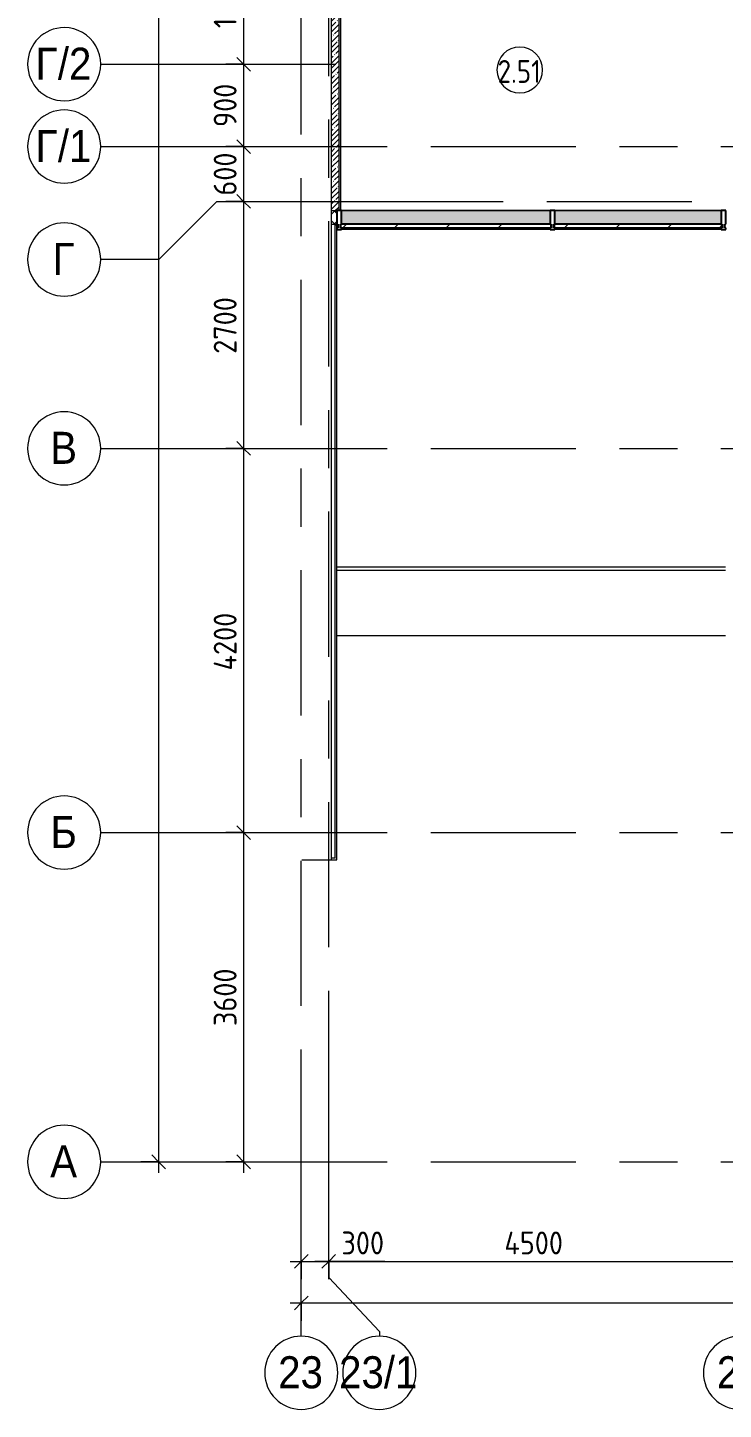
# Model space of a CAD drawing. Header units: millimetres. Extents: x 81566 to 292854, y -8553 to 29000.
# Drawn here: x 81566 to 89179, y -2706 to 12400 of the extents above; entities that cross this region are included whole.
import ezdxf

# ---------------------------------------------------------------- set-up
doc = ezdxf.new("R2010")
doc.units = ezdxf.units.MM
doc.linetypes.add('Осевая', pattern=[3175, 635, -476.25, 1587.5, -476.25])
for name, color, linetype, lineweight in [('A-ANNO-DIMS', 7, 'Continuous', 9), ('A-ANNO-DIMS-100', 7, 'Continuous', 9), ('A-AREA-IDEN', 7, 'Continuous', 9), ('A-DETL-GENF', 7, 'Continuous', 9), ('A-GENM', 7, 'Continuous', 9), ('A-GLAZ-CURT', 7, 'Continuous', 9), ('A-GLAZ-CURT-1', 7, 'Continuous', 25), ('A-GLAZ-CWMG', 7, 'Continuous', 9), ('A-GLAZ-CWMG-1', 7, 'Continuous', 25), ('A-WALL', 7, 'Continuous', 9), ('I-WALL', 7, 'Continuous', 9), ('Оси', 7, 'Continuous', 9), ('Оси-1', 7, 'Continuous', 20), ('Оси-2', 7, 'Осевая', 9)]:
    doc.layers.add(name, color=color, linetype=linetype, lineweight=lineweight)
doc.layers.add('A-WALL-1', color=9, linetype='Continuous', lineweight=9, true_color=0x808080)
doc.layers.add('A-WALL-FNSH-1', color=9, linetype='Continuous', lineweight=9, true_color=0x808080)
doc.styles.add('Arial', font='arial.ttf', dxfattribs={"width": 0.9, "height": 350})
doc.styles.add('GOST Common_1', font='GOST_Common.ttf', dxfattribs={"width": 0.9, "height": 250})
doc.styles.add('ISOCPEUR', font='isocpeur.ttf', dxfattribs={"width": 0.9, "height": 250})
doc.dimstyles.new('ISO-2_5_0_9К_БОЛЬШОЙ', dxfattribs={"dimscale": 304.8, "dimtxt": 248.995294, "dimasz": 0.492126, "dimexe": 0.393701, "dimexo": 0.984252, "dimgap": 0, "dimtad": 1, "dimdec": 0, "dimrnd": 10, "dimzin": 0, "dimdsep": 46, "dimtxsty": 'ISOCPEUR', "dimblk1": 'OBLIQUE', "dimblk2": 'OBLIQUE', "dimsah": 1, "dimcen": 0.09, "dimdle": 0.393701, "dimazin": 0, "dimtfac": 1, "dimtdec": 4, "dimtix": 1, "dimtmove": 0, "dimatfit": 3, "dimfxl": 1, "dimtvp": 1, "dimtolj": 1, "dimtzin": 0, "dimarcsym": 2})
doc.dimstyles.new('ISO-2_5_0_9К_БОЛЬШОЙ_1', dxfattribs={"dimscale": 304.8, "dimtxt": 248.995294, "dimasz": 0.492126, "dimexe": 0.393701, "dimexo": 0.984252, "dimgap": 0, "dimtad": 1, "dimdec": 0, "dimrnd": 10, "dimzin": 0, "dimdsep": 46, "dimtxsty": 'ISOCPEUR', "dimblk1": 'OBLIQUE', "dimblk2": 'OBLIQUE', "dimsah": 1, "dimcen": 0.09, "dimdle": 0.393701, "dimazin": 0, "dimtfac": 1, "dimtdec": 4, "dimtix": 1, "dimtmove": 2, "dimatfit": 3, "dimfxl": 1, "dimtvp": 1, "dimtolj": 1, "dimtzin": 0, "dimarcsym": 2})
doc.dimstyles.new('ISO-2_5_0_9К_БОЛЬШОЙ_2', dxfattribs={"dimscale": 304.8, "dimtxt": 248.995294, "dimasz": 0.492126, "dimexe": 0.393701, "dimexo": 0.984252, "dimgap": 0, "dimtad": 1, "dimdec": 0, "dimrnd": 10, "dimzin": 0, "dimdsep": 46, "dimtxsty": 'ISOCPEUR', "dimblk1": 'OBLIQUE', "dimblk2": 'OBLIQUE', "dimsah": 1, "dimcen": 0.09, "dimdle": 0.393701, "dimazin": 0, "dimtfac": 1, "dimtdec": 4, "dimtix": 1, "dimtmove": 1, "dimatfit": 3, "dimfxl": 1, "dimtvp": 1, "dimtolj": 1, "dimtzin": 0, "dimarcsym": 2})

# ---------------------------------------------------------------- blocks, each defined once
blk = doc.blocks.new('Системная панель - Стекло - 40мм-23946635-План расстановки мебели и оборудования 2 этажа в осях 23-33')
at = {"layer": 'A-GLAZ-CURT'}
h = blk.add_hatch(dxfattribs=at)
h.set_pattern_fill('FP_24', color=256, style=0, pattern_type=2)
h.set_pattern_definition([(45, (-86242.5, -10110), (-282.8427, 282.8427), [200, -600]), (45, (-86442.5, -10210), (-282.8427, 282.8427), [600, -200]), (45, (-86042.5, -10310), (-282.8427, 282.8427), [200, -600])])
h.paths.add_polyline_path([(1153, 0), (1153, 40), (-1153, 40), (-1153, 0), (1011, 0)])
at = {"layer": 'A-GLAZ-CURT-1'}
for p, q in [((1153, 40), (-1153, 40)), ((-1153, 40), (-1153, 0)), ((-1153, 0), (1153, 0)), ((1153, 0), (1153, 40))]:
    blk.add_line(p, q, dxfattribs=at)
blk = doc.blocks.new('Системная панель - Стекло - 40мм-23946636-План расстановки мебели и оборудования 2 этажа в осях 23-33')
at = {"layer": 'A-GLAZ-CURT'}
h = blk.add_hatch(dxfattribs=at)
h.set_pattern_fill('FP_25', color=256, style=0, pattern_type=2)
h.set_pattern_definition([(45, (-88344.25, -10110), (-282.8427, 282.8427), [200, -600]), (45, (-88544.25, -10210), (-282.8427, 282.8427), [600, -200]), (45, (-88144.25, -10310), (-282.8427, 282.8427), [200, -600])])
h.paths.add_polyline_path([(919, 0), (919, 40), (-919, 40), (-919, 0), (849, 0)])
at = {"layer": 'A-GLAZ-CURT-1'}
for p, q in [((919, 40), (-919, 40)), ((-919, 40), (-919, 0)), ((-919, 0), (919, 0)), ((919, 0), (919, 40))]:
    blk.add_line(p, q, dxfattribs=at)
blk = doc.blocks.new('Прямоугольный импост - Импост структурный с накладкой - 190мм-23186047-План расстановки мебели и оборудования 2 этажа в осях 23-33')
at = {"layer": 'A-GLAZ-CWMG'}
for points in [[(87153, 10250), (87285, 10250), (87285, 10400), (85000, 10400), (85000, 10250)], [(87285, 10193), (87285, 10210), (85000, 10210), (85000, 10193), (87153, 10193)]]:
    blk.add_hatch(color=256, dxfattribs=at).paths.add_polyline_path(points)
for p, q in [((87285, 10400), (85000, 10400)), ((87285, 10193), (85000, 10193))]:
    blk.add_line(p, q, dxfattribs=at)
blk = doc.blocks.new('Прямоугольный импост - Импост структурный с накладкой - 190мм-23186048-План расстановки мебели и оборудования 2 этажа в осях 23-33')
at = {"layer": 'A-GLAZ-CWMG'}
for points in [[(88000, 10250), (88000, 10400), (87335, 10400), (87335, 10250)], [(88000, 10193), (88000, 10210), (87335, 10210), (87335, 10193)]]:
    blk.add_hatch(color=256, dxfattribs=at).paths.add_polyline_path(points)
for p, q in [((88000, 10400), (87335, 10400)), ((88000, 10193), (87335, 10193))]:
    blk.add_line(p, q, dxfattribs=at)
blk = doc.blocks.new('Прямоугольный импост - Импост структурный с накладкой - 190мм-23186049-План расстановки мебели и оборудования 2 этажа в осях 23-33')
at = {"layer": 'A-GLAZ-CWMG'}
for points in [[(89093, 10250), (89154, 10250), (89154, 10400), (88000, 10400), (88000, 10250), (88447, 10250)], [(88000, 10193), (89154, 10193), (89154, 10210), (88000, 10210)]]:
    blk.add_hatch(color=256, dxfattribs=at).paths.add_polyline_path(points)
for p, q in [((89154, 10400), (88000, 10400)), ((89154, 10193), (88000, 10193))]:
    blk.add_line(p, q, dxfattribs=at)
blk = doc.blocks.new('Прямоугольный импост - Импост структурный с накладкой - 190мм-23946639-План расстановки мебели и оборудования 2 этажа в осях 23-33')
at = {"layer": 'A-GLAZ-CWMG-1'}
for p, q in [((-50, 0), (-50, 17)), ((-50, 17), (0, 17)), ((-40, 0), (-50, 0)), ((-40, -40), (-40, 0)), ((0, 0), (-10, 0)), ((-10, 0), (-10, -40)), ((0, 17), (0, 0)), ((-50, -190), (-50, -40)), ((-50, -40), (-40, -40)), ((-10, -40), (0, -40)), ((0, -40), (0, -190)), ((0, -190), (-50, -190))]:
    blk.add_line(p, q, dxfattribs=at)
blk = doc.blocks.new('Прямоугольный импост - Импост структурный с накладкой - 190мм-23946641-План расстановки мебели и оборудования 2 этажа в осях 23-33')
at = {"layer": 'A-GLAZ-CWMG-1'}
for p, q in [((0, 17), (-50, 17)), ((-50, 17), (-50, 0)), ((-50, 0), (-40, 0)), ((-40, 0), (-40, -40)), ((-10, -40), (-10, 0)), ((-10, 0), (0, 0)), ((0, 0), (0, 17)), ((-40, -40), (-50, -40)), ((-50, -40), (-50, -190)), ((0, -40), (-10, -40)), ((0, -190), (0, -40)), ((-50, -190), (0, -190))]:
    blk.add_line(p, q, dxfattribs=at)
blk = doc.blocks.new('Прямоугольный импост - Импост структурный с накладкой - 190мм-23946633-План расстановки мебели и оборудования 2 этажа в осях 23-33')
at = {"layer": 'A-GLAZ-CWMG-1'}
for p, q in [((-25, 0), (-25, 17)), ((-25, 17), (25, 17)), ((-15, 0), (-25, 0)), ((-15, -40), (-15, 0)), ((25, 0), (15, 0)), ((15, 0), (15, -40)), ((25, 17), (25, 0)), ((-25, -190), (-25, -40)), ((-25, -40), (-15, -40)), ((15, -40), (25, -40)), ((25, -40), (25, -190)), ((25, -190), (-25, -190))]:
    blk.add_line(p, q, dxfattribs=at)
blk = doc.blocks.new('парапет9 - парапет-22867712-План расстановки мебели и оборудования 2 этажа в осях 23-33')
at = {"layer": 'A-GENM'}
for p, q in [((89202, 8002), (84950, 8002)), ((89202, 7964), (84950, 7964)), ((84950, 7255), (89202, 7255))]:
    blk.add_line(p, q, dxfattribs=at)
blk = doc.blocks.new('DET_L_Линия разрыва - М100-30654842-План расстановки мебели и оборудования 2 этажа в осях 23-33')
at = {"layer": 'A-DETL-GENF'}
blk.add_line((24080, 0), (12340, 0), dxfattribs=at)
blk = doc.blocks.new('Ось сетки - D8-29747960-План расстановки мебели и оборудования 2 этажа в осях 23-33')
at = {"layer": 'Оси-1'}
for start, end in [(360, 180), (180, 360)]:
    blk.add_arc((0, 0), 4, start, end, dxfattribs=at)
blk = doc.blocks.new('DIMBLOCK7-План расстановки мебели и оборудования 2 этажа в осях 23-33')
at = {"layer": 'A-ANNO-DIMS-100', "lineweight": 20}
for p, q in [((83928, 13400), (83853, 13475)), ((83928, 13400), (84003, 13325)), ((83928, 12000), (83853, 12075)), ((83928, 12000), (84003, 11925))]:
    blk.add_line(p, q, dxfattribs=at)
at = {"layer": 'A-ANNO-DIMS-100'}
for p, q in [((83734, 13400), (84048, 13400)), ((83928, 13400), (83734, 13400)), ((83928, 13400), (83928, 12000)), ((83734, 12000), (84048, 12000)), ((83928, 12000), (83734, 12000))]:
    blk.add_line(p, q, dxfattribs=at)
at = {"layer": 'A-ANNO-DIMS-100', "color": 0, "insert": (83602, 12394), "char_height": 250, "width": 735.49, "attachment_point": 1, "rotation": 90, "line_spacing_factor": 1.149209, "style": 'ISOCPEUR'}
blk.add_mtext('1400', dxfattribs=at)
blk = doc.blocks.new('_Oblique')
at = {"color": 0, "linetype": 'ByBlock', "lineweight": -2}
blk.add_line((-0.5, -0.5), (0.5, 0.5), dxfattribs=at)
blk = doc.blocks.new('DIMBLOCK8-План расстановки мебели и оборудования 2 этажа в осях 23-33')
at = {"layer": 'A-ANNO-DIMS-100'}
for p, q in [((83734, 12000), (84048, 12000)), ((83928, 12000), (83734, 12000)), ((83928, 12000), (83928, 11100)), ((83734, 11100), (84048, 11100)), ((83928, 11100), (83734, 11100))]:
    blk.add_line(p, q, dxfattribs=at)
at = {"layer": 'A-ANNO-DIMS-100', "lineweight": 20}
for p, q in [((83928, 12000), (83853, 12075)), ((83928, 12000), (84003, 11925)), ((83928, 11100), (83853, 11175)), ((83928, 11100), (84003, 11025))]:
    blk.add_line(p, q, dxfattribs=at)
at = {"layer": 'A-ANNO-DIMS-100', "color": 0, "insert": (83602, 11313), "char_height": 250, "width": 568.86, "attachment_point": 1, "rotation": 90, "line_spacing_factor": 1.149209, "style": 'ISOCPEUR'}
blk.add_mtext('900', dxfattribs=at)
blk = doc.blocks.new('DIMBLOCK9-План расстановки мебели и оборудования 2 этажа в осях 23-33')
at = {"layer": 'A-ANNO-DIMS-100'}
for p, q in [((83734, 11100), (84048, 11100)), ((83928, 11100), (83734, 11100)), ((83928, 11100), (83928, 10500)), ((83734, 10500), (84048, 10500)), ((83928, 10500), (83734, 10500))]:
    blk.add_line(p, q, dxfattribs=at)
at = {"layer": 'A-ANNO-DIMS-100', "lineweight": 20}
for p, q in [((83928, 11100), (83853, 11175)), ((83928, 11100), (84003, 11025)), ((83928, 10500), (83853, 10575)), ((83928, 10500), (84003, 10425))]:
    blk.add_line(p, q, dxfattribs=at)
at = {"layer": 'A-ANNO-DIMS-100', "color": 0, "insert": (83602, 10563), "char_height": 250, "width": 568.86, "attachment_point": 1, "rotation": 90, "line_spacing_factor": 1.149209, "style": 'ISOCPEUR'}
blk.add_mtext('600', dxfattribs=at)
blk = doc.blocks.new('DIMBLOCK10-План расстановки мебели и оборудования 2 этажа в осях 23-33')
at = {"layer": 'A-ANNO-DIMS-100', "lineweight": 20}
for p, q in [((83928, 10500), (83853, 10575)), ((83928, 10500), (84003, 10425)), ((83928, 7800), (83853, 7875)), ((83928, 7800), (84003, 7725))]:
    blk.add_line(p, q, dxfattribs=at)
at = {"layer": 'A-ANNO-DIMS-100'}
for p, q in [((83734, 10500), (84048, 10500)), ((83928, 10500), (83734, 10500)), ((83928, 10500), (83928, 7800)), ((83734, 7800), (84048, 7800)), ((83928, 7800), (83734, 7800))]:
    blk.add_line(p, q, dxfattribs=at)
at = {"layer": 'A-ANNO-DIMS-100', "color": 0, "insert": (83602, 8834), "char_height": 250, "width": 758.48, "attachment_point": 1, "rotation": 90, "line_spacing_factor": 1.149209, "style": 'ISOCPEUR'}
blk.add_mtext('2700', dxfattribs=at)
blk = doc.blocks.new('DIMBLOCK11-План расстановки мебели и оборудования 2 этажа в осях 23-33')
at = {"layer": 'A-ANNO-DIMS-100', "lineweight": 20}
for p, q in [((83928, 7800), (83853, 7875)), ((83928, 7800), (84003, 7725)), ((83928, 3600), (83853, 3675)), ((83928, 3600), (84003, 3525))]:
    blk.add_line(p, q, dxfattribs=at)
at = {"layer": 'A-ANNO-DIMS-100'}
for p, q in [((83734, 7800), (84048, 7800)), ((83928, 7800), (83734, 7800)), ((83928, 7800), (83928, 3600)), ((83734, 3600), (84048, 3600)), ((83928, 3600), (83734, 3600))]:
    blk.add_line(p, q, dxfattribs=at)
at = {"layer": 'A-ANNO-DIMS-100', "color": 0, "insert": (83602, 5372), "char_height": 250, "width": 787.21, "attachment_point": 1, "rotation": 90, "line_spacing_factor": 1.149209, "style": 'ISOCPEUR'}
blk.add_mtext('4200', dxfattribs=at)
blk = doc.blocks.new('DIMBLOCK12-План расстановки мебели и оборудования 2 этажа в осях 23-33')
at = {"layer": 'A-ANNO-DIMS-100', "lineweight": 20}
for p, q in [((83928, 3600), (83853, 3675)), ((83928, 3600), (84003, 3525)), ((83928, 0), (83853, 75)), ((83928, 0), (84003, -75))]:
    blk.add_line(p, q, dxfattribs=at)
at = {"layer": 'A-ANNO-DIMS-100'}
for p, q in [((83734, 3600), (84048, 3600)), ((83928, 3600), (83734, 3600)), ((83928, 3600), (83928, -120)), ((83734, 0), (84048, 0)), ((83928, 0), (83734, 0))]:
    blk.add_line(p, q, dxfattribs=at)
at = {"layer": 'A-ANNO-DIMS-100', "color": 0, "insert": (83602, 1484), "char_height": 250, "width": 758.48, "attachment_point": 1, "rotation": 90, "line_spacing_factor": 1.149209, "style": 'ISOCPEUR'}
blk.add_mtext('3600', dxfattribs=at)
blk = doc.blocks.new('DIMBLOCK13-План расстановки мебели и оборудования 2 этажа в осях 23-33')
at = {"layer": 'A-ANNO-DIMS-100', "lineweight": 20}
for p, q in [((82998, 27000), (82923, 27075)), ((82998, 27000), (83073, 26925)), ((82998, 0), (82923, 75)), ((82998, 0), (83073, -75))]:
    blk.add_line(p, q, dxfattribs=at)
at = {"layer": 'A-ANNO-DIMS-100'}
for p, q in [((82998, 27120), (82998, -120)), ((82804, 27000), (83118, 27000)), ((82998, 27000), (82804, 27000)), ((82804, 0), (83118, 0)), ((82998, 0), (82804, 0))]:
    blk.add_line(p, q, dxfattribs=at)
at = {"layer": 'A-ANNO-DIMS-100', "color": 0, "insert": (82672, 13572), "char_height": 250, "width": 948.1, "attachment_point": 1, "rotation": 90, "line_spacing_factor": 1.149209, "style": 'ISOCPEUR'}
blk.add_mtext('27000', dxfattribs=at)
blk = doc.blocks.new('DIMBLOCK14-План расстановки мебели и оборудования 2 этажа в осях 23-33')
at = {"layer": 'A-ANNO-DIMS-100'}
for p, q in [((84560, -1283), (84560, -969)), ((84860, -1283), (84860, -969)), ((84440, -1089), (84860, -1089)), ((84560, -1089), (84560, -1283)), ((84899, -1089), (84710, -1089)), ((84860, -1089), (84860, -1283)), ((85473, -1089), (84899, -1089))]:
    blk.add_line(p, q, dxfattribs=at)
at = {"layer": 'A-ANNO-DIMS-100', "lineweight": 20}
for p, q in [((84560, -1089), (84635, -1014)), ((84860, -1089), (84935, -1014)), ((84560, -1089), (84485, -1164)), ((84860, -1089), (84785, -1164))]:
    blk.add_line(p, q, dxfattribs=at)
at = {"layer": 'A-ANNO-DIMS-100', "color": 0, "insert": (84999, -762), "char_height": 250, "width": 568.86, "attachment_point": 1, "line_spacing_factor": 1.149209, "style": 'ISOCPEUR'}
blk.add_mtext('300', dxfattribs=at)
blk = doc.blocks.new('DIMBLOCK15-План расстановки мебели и оборудования 2 этажа в осях 23-33')
at = {"layer": 'A-ANNO-DIMS-100'}
for p, q in [((84860, -1283), (84860, -969)), ((89360, -1283), (89360, -969)), ((84860, -1089), (89360, -1089)), ((84860, -1089), (84860, -1283)), ((89360, -1089), (89360, -1283))]:
    blk.add_line(p, q, dxfattribs=at)
at = {"layer": 'A-ANNO-DIMS-100', "lineweight": 20}
for p, q in [((84860, -1089), (84935, -1014)), ((89360, -1089), (89435, -1014)), ((84860, -1089), (84785, -1164)), ((89360, -1089), (89285, -1164))]:
    blk.add_line(p, q, dxfattribs=at)
at = {"layer": 'A-ANNO-DIMS-100', "color": 0, "insert": (86782, -762), "char_height": 250, "width": 787.21, "attachment_point": 1, "line_spacing_factor": 1.149209, "style": 'ISOCPEUR'}
blk.add_mtext('4500', dxfattribs=at)
blk = doc.blocks.new('DIMBLOCK26-План расстановки мебели и оборудования 2 этажа в осях 23-33')
at = {"layer": 'A-ANNO-DIMS-100'}
for p, q in [((84560, -1737), (84560, -1423)), ((125010, -1737), (125010, -1423)), ((84440, -1543), (125130, -1543)), ((84560, -1543), (84560, -1737)), ((125010, -1543), (125010, -1737))]:
    blk.add_line(p, q, dxfattribs=at)
at = {"layer": 'A-ANNO-DIMS-100', "lineweight": 20}
for p, q in [((84560, -1543), (84635, -1468)), ((125010, -1543), (125085, -1468)), ((84560, -1543), (84485, -1618)), ((125010, -1543), (124935, -1618))]:
    blk.add_line(p, q, dxfattribs=at)
at = {"layer": 'A-ANNO-DIMS-100', "color": 0, "insert": (104366, -1216), "char_height": 250, "width": 1005.56, "attachment_point": 1, "line_spacing_factor": 1.149209, "style": 'ISOCPEUR'}
blk.add_mtext('40450', dxfattribs=at)
blk = doc.blocks.new('Марка_Помещения - Номер-25198446-План расстановки мебели и оборудования 2 этажа в осях 23-33')
at = {"layer": 'A-AREA-IDEN'}
for start, end in [(360, 180), (180, 360)]:
    blk.add_arc((0, 0), 2.5, start, end, dxfattribs=at)

msp = doc.modelspace()

# ---------------------------------------------------------------- hatches: boundary and pattern name
at = {"layer": 'A-WALL'}
h = msp.add_hatch(dxfattribs=at)
h.set_pattern_fill('FP_1', color=256, style=0, pattern_type=2)
h.set_pattern_definition([(45, (0, 0), (-70.71068, 70.71068), []), (135, (0, 0), (-70.71068, -70.71068), [])])
h.paths.add_polyline_path([(89207, 10250), (89210, 10250), (89210, 10400), (89202, 10400), (89202, 10250)])
h.paths.add_polyline_path([(84930, 10250), (84950, 10250), (84950, 10400), (84890.7, 10400), (84890.7, 10250)])
at = {"layer": 'I-WALL'}
h = msp.add_hatch(dxfattribs=at)
h.set_pattern_fill('FP_2', color=256, style=0, pattern_type=2)
h.set_pattern_definition([(45, (0, 0), (-57.02463, 57.02463), []), (45, (57.025, 0), (-57.02463, 57.02463), [100.806, -20.161, 3.353, -16.808])])
h.paths.add_polyline_path([(84890.7, 10400), (84970, 10400), (84970, 15380.6), (84750, 15270.6), (84750, 15111.2), (84890.7, 15040.9), (84890.7, 12318.2)])
h.paths.add_polyline_path([(84970, 15601.2), (84970, 16080), (84890.7, 16080), (84890.7, 15640.9)])
h = msp.add_hatch(dxfattribs=at)
h.set_pattern_fill('FP_41', color=256, style=0, pattern_type=2)
h.set_pattern_definition([(0, (0, 0), (121.92, 30.48), [10.058, -81.382, 10.058, -81.382, -487.68]), (0, (0, 0), (121.92, 30.48), [-182.88, 10.058, -172.822, 10.058, -81.382, -213.36]), (0, (0, 0), (121.92, 30.48), [-457.2, 10.058, -50.902, 10.058, -142.342]), (120, (45.72, 15.24), (-87.356454, 90.345817), [10.058, -81.382, 10.058, -81.382, -487.68]), (120, (45.72, 15.24), (-87.356454, 90.345817), [-182.88, 10.058, -172.822, 10.058, -81.382, -213.36]), (120, (45.72, 15.24), (-87.356454, 90.345817), [-457.2, 10.058, -50.902, 10.058, -142.342]), (240, (60.96, 76.2), (-34.563546, -120.825817), [10.058, -81.382, 10.058, -81.382, -487.68]), (240, (60.96, 76.2), (-34.563546, -120.825817), [-182.88, 10.058, -172.822, 10.058, -81.382, -213.36]), (240, (60.96, 76.2), (-34.563546, -120.825817), [-457.2, 10.058, -50.902, 10.058, -142.342])])
h.paths.add_polyline_path([(84990, 10400), (84990, 13390), (84970, 13390), (84970, 10400)])

# ---------------------------------------------------------------- linework, layer by layer
at = {"layer": 'A-WALL'}
for p, q in [((84890.7, 10250), (84950, 10250)), ((84930, 3320), (84930, 10250)), ((84930, 10247), (84950, 10247)), ((84960, 10242), (84930, 10242)), ((84930, 3320), (84890.7, 3320))]:
    msp.add_line(p, q, dxfattribs=at)
at = {"layer": 'A-WALL-1'}
for p, q in [((84970, 13600), (84970, 10400)), ((84890.7, 10400), (84990, 10400)), ((84950, 10250), (84950, 10400))]:
    msp.add_line(p, q, dxfattribs=at)
at = {"layer": 'A-WALL-FNSH-1'}
for p, q in [((84990, 13399), (84990, 10400)), ((84991, 10400), (84991, 13399)), ((84990, 10400), (84991, 10400)), ((84950, 3300), (84950, 10250)), ((84566.9, 3300), (84950, 3300))]:
    msp.add_line(p, q, dxfattribs=at)
at = {"layer": 'I-WALL'}
msp.add_line((84990, 10401), (89202, 10401), dxfattribs=at)
at = {"layer": 'Оси'}
for p, q in [((82365.6, 12000), (83627.3, 12000)), ((83678.1, 12000), (84939.7, 12000)), ((82365.6, 11100), (84865.6, 11100)), ((83635.6, 10500), (83000.6, 9865)), ((83635.6, 10500), (86135.6, 10500)), ((83000.6, 9865), (82365.6, 9865)), ((82365.6, 7800), (84865.6, 7800)), ((82365.6, 3600), (84865.6, 3600)), ((84860, -1265.6), (84860, 1234.4)), ((84560, -1906.3), (84560, 593.7)), ((82365.6, 0), (84865.6, 0)), ((84860, -1265.6), (85414.1, -1855.5)), ((85414.1, -1855.5), (85414.1, -1906.3))]:
    msp.add_line(p, q, dxfattribs=at)
at = {"layer": 'Оси-2'}
for p, q in [((84560, 593.7), (84560, 19415.1)), ((84860, 1234.4), (84860, 19415.1)), ((83627.3, 12000), (83678.1, 12000)), ((84865.6, 11100), (120319, 11100)), ((86135.6, 10500), (120319, 10500)), ((84865.6, 7800), (122760, 7800)), ((84865.6, 3600), (122760, 3600)), ((84865.6, 0), (122760, 0))]:
    msp.add_line(p, q, dxfattribs=at)

# ---------------------------------------------------------------- block references
at = {"layer": 'A-AREA-IDEN', "xscale": 99.99999999999993, "yscale": 99.99999999999993, "zscale": 99.99999999999993}
msp.add_blockref('Марка_Помещения - Номер-25198446-План расстановки мебели и оборудования 2 этажа в осях 23-33', (86950.5, 11937.4), dxfattribs=at)
at = {"layer": 'A-DETL-GENF', "rotation": 270.0000000000003}
msp.add_blockref('DET_L_Линия разрыва - М100-30654842-План расстановки мебели и оборудования 2 этажа в осях 23-33', (84890.7, 27380.8), dxfattribs=at)
at = {"layer": 'A-GENM'}
msp.add_blockref('парапет9 - парапет-22867712-План расстановки мебели и оборудования 2 этажа в осях 23-33', (0, -1500), dxfattribs=at)
at = {"layer": 'A-GLAZ-CURT'}
for name, p in [('Системная панель - Стекло - 40мм-23946635-План расстановки мебели и оборудования 2 этажа в осях 23-33', (86142.5, 10210)), ('Системная панель - Стекло - 40мм-23946636-План расстановки мебели и оборудования 2 этажа в осях 23-33', (88244.3, 10210))]:
    msp.add_blockref(name, p, dxfattribs=at)
at = {"layer": 'A-GLAZ-CWMG', "rotation": 180}
msp.add_blockref('Прямоугольный импост - Импост структурный с накладкой - 190мм-23946641-План расстановки мебели и оборудования 2 этажа в осях 23-33', (84950, 10210), dxfattribs=at)
at = {"layer": 'A-GLAZ-CWMG'}
for name in ['Прямоугольный импост - Импост структурный с накладкой - 190мм-23186047-План расстановки мебели и оборудования 2 этажа в осях 23-33', 'Прямоугольный импост - Импост структурный с накладкой - 190мм-23186048-План расстановки мебели и оборудования 2 этажа в осях 23-33', 'Прямоугольный импост - Импост структурный с накладкой - 190мм-23186049-План расстановки мебели и оборудования 2 этажа в осях 23-33']:
    msp.add_blockref(name, (0, 0), dxfattribs=at)
at = {"layer": 'A-GLAZ-CWMG', "extrusion": (0, 0, -1), "rotation": 180}
for name, p in [('Прямоугольный импост - Импост структурный с накладкой - 190мм-23946633-План расстановки мебели и оборудования 2 этажа в осях 23-33', (-87310, 10210)), ('Прямоугольный импост - Импост структурный с накладкой - 190мм-23946639-План расстановки мебели и оборудования 2 этажа в осях 23-33', (-89203.5, 10210))]:
    msp.add_blockref(name, p, dxfattribs=at)
at = {"layer": 'Оси-1', "xscale": 99.99999999999993, "yscale": 99.99999999999993, "zscale": 99.99999999999993}
for p, rotation in [((81965.6, 12000), 269.9999999999995), ((81965.6, 11100), 269.9999999999994), ((81965.6, 9865), 269.9999999999994), ((81965.6, 7800), 269.9999999999994), ((81965.6, 3600), 269.9999999999994), ((81965.6, 0), 269.9999999999994)]:
    msp.add_blockref('Ось сетки - D8-29747960-План расстановки мебели и оборудования 2 этажа в осях 23-33', p, dxfattribs=dict(at, rotation=rotation))
for p in [(84560, -2306.3), (85414.1, -2306.3), (89360, -2306.3)]:
    msp.add_blockref('Ось сетки - D8-29747960-План расстановки мебели и оборудования 2 этажа в осях 23-33', p, dxfattribs=at)

# ---------------------------------------------------------------- texts
at = {"layer": 'A-AREA-IDEN', "insert": (86708.6, 12046), "char_height": 250, "width": 606.076, "attachment_point": 1, "style": 'GOST Common_1'}
msp.add_mtext('2.51', dxfattribs=at)
at = {"layer": 'Оси', "char_height": 350, "attachment_point": 1, "style": 'Arial'}
for s, insert, width in [('\\fArial|b0|i0|c204|p34|;\\W.9;Г', (81652.2, 12181), 295.823), ('/2', (81896.2, 12181), 454.557), ('\\fArial|b0|i0|c204|p34|;\\W.9;Г', (81652.2, 11281), 295.823), ('/1', (81896.2, 11281), 454.557), ('\\fArial|b0|i0|c204|p34|;\\W.9;Г', (81839.8, 10046), 295.823), ('\\fArial|b0|i0|c204|p34|;\\W.9;В', (81812.8, 7981), 360.759), ('\\fArial|b0|i0|c204|p34|;\\W.9;Б', (81816, 3781), 353.544), ('\\fArial|b0|i0|c204|p34|;\\W.9;А', (81812.8, 181), 360.759), ('23/1', (84973.8, -2125.6), 1060.633), ('23', (84307.4, -2125.6), 606.076), ('24', (89107.4, -2125.6), 606.076)]:
    msp.add_mtext(s, dxfattribs=dict(at, insert=insert, width=width))

# ---------------------------------------------------------------- dimensions: what is measured, and where the dimension line sits
at = {"layer": 'A-ANNO-DIMS'}
dim = msp.add_linear_dim(base=(82998.3, 0), p1=(83104.3, 27000), p2=(83104.3, 0), angle=90, dimstyle='ISO-2_5_0_9К_БОЛЬШОЙ_1', override={"dimpost": '<>', "dimfxl": 26999.999823}, dxfattribs=at)
dim.commit()
dim.dimension.update_dxf_attribs({"geometry": 'DIMBLOCK13-План расстановки мебели и оборудования 2 этажа в осях 23-33', "text_midpoint": (82838.3, 14046), "dimtype": 160, "text_rotation": 90})
for base, p1, p2, override, picture, middle in [((83928.2, 12000), (84034.3, 13400), (84034.3, 12000), {"dimpost": '<>', "dimfxl": 1399.999995}, 'DIMBLOCK7-План расстановки мебели и оборудования 2 этажа в осях 23-33', (83803.2, 12700)), ((83928.2, 11100), (84034.3, 12000), (84034.3, 11100), {"dimpost": '<>', "dimfxl": 900}, 'DIMBLOCK8-План расстановки мебели и оборудования 2 этажа в осях 23-33', (83803.2, 11550)), ((83928.2, 10500), (84034.3, 11100), (84034.3, 10500), {"dimpost": '<>', "dimfxl": 600}, 'DIMBLOCK9-План расстановки мебели и оборудования 2 этажа в осях 23-33', (83803.2, 10800)), ((83928.2, 7800), (84034.3, 10500), (84034.3, 7800), {"dimpost": '<>', "dimfxl": 2700}, 'DIMBLOCK10-План расстановки мебели и оборудования 2 этажа в осях 23-33', (83803.2, 9150)), ((83928.2, 3600), (84034.3, 7800), (84034.3, 3600), {"dimpost": '<>', "dimfxl": 4200}, 'DIMBLOCK11-План расстановки мебели и оборудования 2 этажа в осях 23-33', (83803.2, 5700)), ((83928.2, 0), (84034.3, 3600), (84034.3, 0), {"dimpost": '<>', "dimfxl": 3600}, 'DIMBLOCK12-План расстановки мебели и оборудования 2 этажа в осях 23-33', (83803.2, 1800))]:
    dim = msp.add_linear_dim(base=base, p1=p1, p2=p2, angle=90, dimstyle='ISO-2_5_0_9К_БОЛЬШОЙ', override=override, dxfattribs=at)
    dim.commit()
    dim.dimension.update_dxf_attribs({"geometry": picture, "text_midpoint": middle})
dim = msp.add_linear_dim(base=(84860, -1088.8), p1=(84560, -982.8), p2=(84860, -982.8), dimstyle='ISO-2_5_0_9К_БОЛЬШОЙ_2', override={"dimpost": '<>', "dimfxl": 300}, dxfattribs=at)
dim.commit()
dim.dimension.update_dxf_attribs({"geometry": 'DIMBLOCK14-План расстановки мебели и оборудования 2 этажа в осях 23-33', "text_midpoint": (85283.6, -928.9), "dimtype": 160})
for base, p1, p2, override, picture, middle in [((89360, -1088.8), (84860, -982.8), (89360, -982.8), {"dimpost": '<>', "dimfxl": 4500}, 'DIMBLOCK15-План расстановки мебели и оборудования 2 этажа в осях 23-33', (87110, -963.8)), ((125010, -1542.6), (84560, -1436.5), (125010, -1436.5), {"dimpost": '<>', "dimfxl": 40450}, 'DIMBLOCK26-План расстановки мебели и оборудования 2 этажа в осях 23-33', (104785, -1417.6))]:
    dim = msp.add_linear_dim(base=base, p1=p1, p2=p2, dimstyle='ISO-2_5_0_9К_БОЛЬШОЙ', override=override, dxfattribs=at)
    dim.commit()
    dim.dimension.update_dxf_attribs({"geometry": picture, "text_midpoint": middle})

doc.saveas('drawing.dxf')
